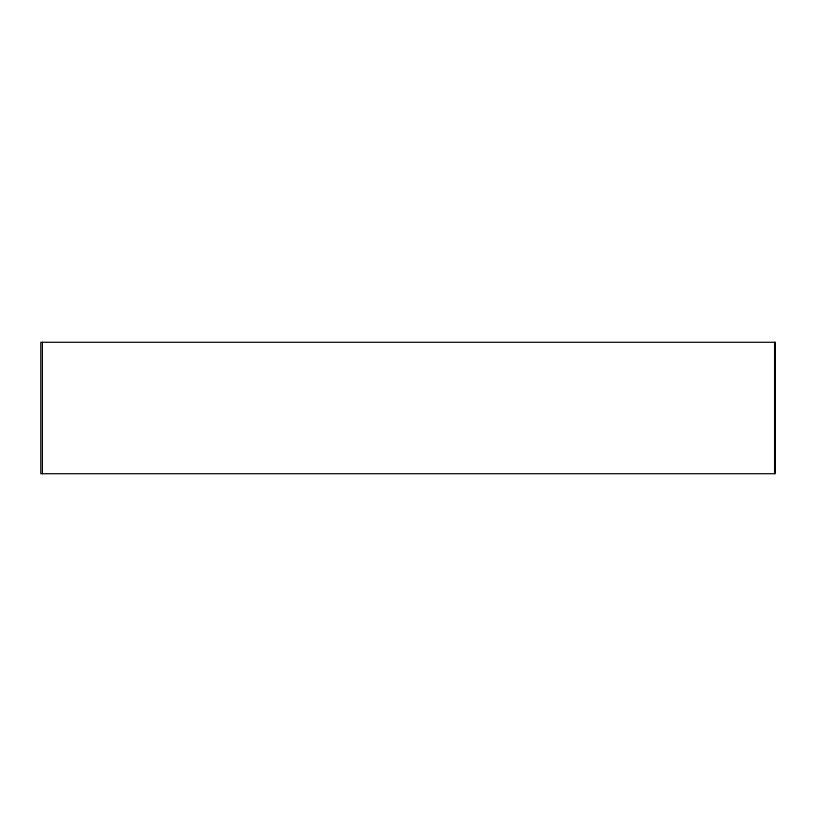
<?xml version="1.0" encoding="UTF-8"?>
<svg xmlns="http://www.w3.org/2000/svg" width="816" height="816" viewBox="0 0 816 816"><rect width="100%" height="100%" fill="white"/><g stroke="black" fill="none" stroke-linecap="round" stroke-linejoin="round"><path stroke-width="1.22" d="M774.578 342.281L774.578 473.719M42.391 342.281L42.391 473.719M775.2 342.281L40.8 342.281L40.8 473.719L775.2 473.719L775.2 342.281"/></g></svg>
